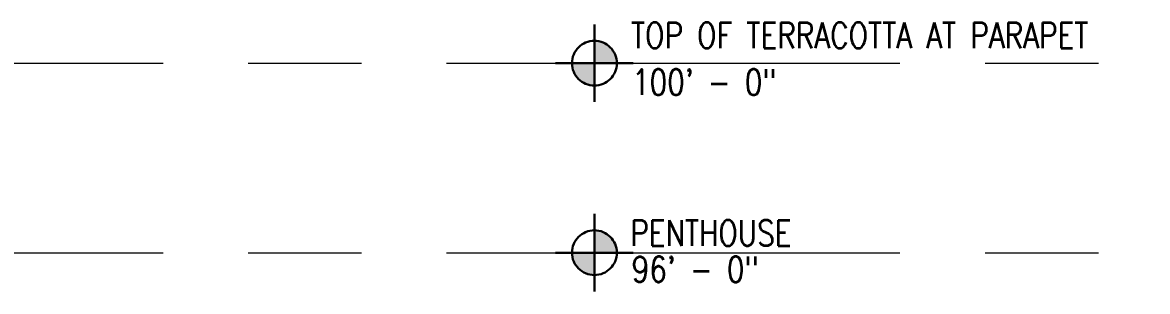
# Model space of a CAD drawing. Header units: inches. Extents: x 841 to 14369, y -4386 to -3225.
# Drawn here: x 4284.5 to 4569.1, y -4048.5 to -3980.4 of the extents above; entities that cross this region are included whole.
import ezdxf
from ezdxf.xclip import XClip

# ---------------------------------------------------------------- set-up
doc = ezdxf.new("R2010")
doc.units = ezdxf.units.IN
doc.header["$MEASUREMENT"] = 0
doc.header["$XCLIPFRAME"] = 0
doc.linetypes.add('CENTER2', pattern=[1.125, 0.75, -0.125, 0.125, -0.125])
doc.linetypes.add('NBK_CenterX2', pattern=[1.083333, 0.666667, -0.125, 0.166667, -0.125])
for name, color, linetype, lineweight in [('!Dimension', 50, 'Continuous', 5), ('!Gridline', 112, 'NBK_CenterX2', 5), ('!Symbol', 131, 'Continuous', 30)]:
    doc.layers.add(name, color=color, linetype=linetype, lineweight=lineweight)
doc.styles.add('Romans', font='romans.shx', dxfattribs={"width": 0.8})

# ---------------------------------------------------------------- blocks, each defined once
blk = doc.blocks.new('E.L.')
at = {"linetype": 'CENTER2', "ltscale": 60}
h = blk.add_hatch(color=256, dxfattribs=at)
h.paths.add_polyline_path([(0.0618, 0), (0, 0), (0, -0.0618, 0.414214)])
h.paths.add_polyline_path([(0, 0.0618, 0.414214), (-0.0618, 0), (0, 0)])
for p, q in [((0, 0.1071), (0, -0.1071)), ((0, -0.0636), (0, 0.1071)), ((0.1071, 0), (-0.1071, 0))]:
    blk.add_line(p, q, dxfattribs=at)
blk.add_circle((0, 0), 0.0618, dxfattribs=at)
blk = doc.blocks.new('GRID_ELEV NORTH_N')
at = {"layer": '!Gridline'}
for p, q in [((-6.5042, 9.493, 7.8434), (15.1097, 9.493, 7.8434)), ((-6.5042, 9.214), (15.1097, 9.214))]:
    blk.add_line(p, q, dxfattribs=at)
at = {"layer": '!Symbol', "xscale": -0.533354927705, "yscale": 0.533354927705, "zscale": 0.533354927705}
for p in [(14.2965, 9.493, 7.8434), (14.2965, 9.214)]:
    blk.add_blockref('E.L.', p, dxfattribs=at)
at = {"layer": '!Dimension', "insert": (14.7507, 9.5341, 7.8434), "char_height": 0.037784, "width": 0.800674, "attachment_point": 5, "style": 'Romans'}
blk.add_mtext('\\pxql;TOP OF TERRACOTTA AT PARAPET', dxfattribs=at)
at = {"layer": '!Dimension', "char_height": 0.03778, "attachment_point": 5, "style": 'Romans'}
for s, insert in [('100\' - 0"', (14.458, 9.4651, 7.8434)), ('PENTHOUSE', (14.4678, 9.243)), ('96\' - 0"', (14.4446, 9.1895))]:
    blk.add_mtext(s, dxfattribs=dict(at, insert=insert))

msp = doc.modelspace()

# ---------------------------------------------------------------- block references
ref = msp.add_blockref('GRID_ELEV NORTH_N', (1969.71, -5623.81, -1349.31), dxfattribs=dict(xscale=172.031999999448, yscale=172.031999999448, zscale=172.031999999448))
XClip(ref).set_block_clipping_path([(-7.0316507845, 8.3338612674), (70.2019192724, 15.9895587659)])

doc.saveas('drawing.dxf')
